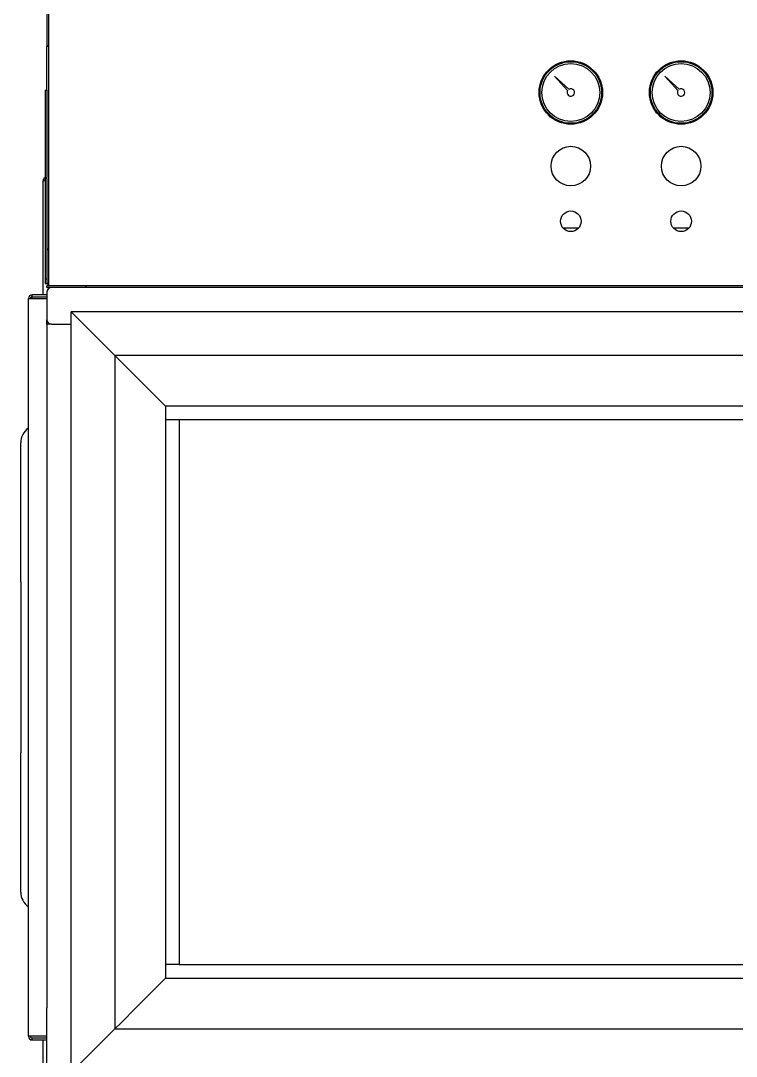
# Model space of a CAD drawing. Header units: millimetres. Extents: x -4653 to 8979, y -13943 to 4840.
# Drawn here: x 628 to 1407, y 2119 to 3245 of the extents above; entities that cross this region are included whole.
import ezdxf

# ---------------------------------------------------------------- set-up
doc = ezdxf.new("R2010")
doc.units = ezdxf.units.MM

# ---------------------------------------------------------------- blocks, each defined once
blk = doc.blocks.new('IND040M63010400E_A_4__52', base_point=(1192.2, 3132))
at = {"color": 7, "linetype": 'Continuous'}
for p, q in [((1209, 3184.2), (1223.3, 3168.5)), ((1224.7, 3170), (1209, 3184.2))]:
    blk.add_line(p, q, dxfattribs=at)
for radius in [34.5, 33.5, 31.5]:
    blk.add_circle((1226.7, 3166.5), radius, dxfattribs=at)
blk.add_arc((1226.7, 3166.5), 4, 149.7254, 120.2746, dxfattribs=at)
blk = doc.blocks.new('IND040M63010400E_A_3__53', base_point=(1312.2, 3132))
at = {"color": 7, "linetype": 'Continuous'}
for p, q in [((1329, 3184.2), (1343.3, 3168.5)), ((1344.7, 3170), (1329, 3184.2))]:
    blk.add_line(p, q, dxfattribs=at)
for radius in [34.5, 33.5, 31.5]:
    blk.add_circle((1346.7, 3166.5), radius, dxfattribs=at)
blk.add_arc((1346.7, 3166.5), 4, 149.7254, 120.2746, dxfattribs=at)
blk = doc.blocks.new('LAMIERA_Fe_SP_1_5_SV_1916x506__119', base_point=(652.7, 1244.5))
at = {"color": 7, "linetype": 'Continuous'}
for p, q in [((656.7, 3072.5), (656.7, 3074.5)), ((652.7, 2946.5), (652.7, 3070.5)), ((654.7, 3070.5), (652.7, 3070.5)), ((652.7, 2094.5), (652.7, 2136.5)), ((652.7, 2092), (652.7, 2092.5)), ((652.7, 1248.5), (652.7, 1254.5)), ((654.7, 1248.5), (652.7, 1248.5)), ((656.7, 1248.5), (654.7, 1248.5))]:
    blk.add_line(p, q, dxfattribs=at)
for centre, radius, start, end in [((656.7, 3070.5), 4, 120, 180), ((656.7, 1248.5), 4, 180, 270), ((656.7, 1248.5), 2, 180, 270)]:
    blk.add_arc(centre, radius, start, end, dxfattribs=at)
blk = doc.blocks.new('RBTESALDA001528_TORRE_Fe_VERN__ABBATT___122', base_point=(652.7, 1209.5))
blk.add_blockref('LAMIERA_Fe_SP_1_5_SV_1916x506__119', (652.7, 1244.5))
blk = doc.blocks.new('FIT_GR_TORRE_DI_ABBATTIMENTO__123', base_point=(652.7, 1209.5))
blk.add_blockref('RBTESALDA001528_TORRE_Fe_VERN__ABBATT___122', (652.7, 1209.5))
blk = doc.blocks.new('p3_1__124', base_point=(2082.7, 2101))
at = {"color": 7, "linetype": 'Continuous'}
for p, q in [((2116.7, 2914.5), (2130.2, 2928)), ((2130.2, 2928), (2130.2, 2101)), ((2082.7, 2880.5), (2116.7, 2914.5)), ((2082.7, 2148.5), (2130.2, 2101))]:
    blk.add_line(p, q, dxfattribs=at)
blk = doc.blocks.new('p6__125', base_point=(2012.7, 2218.5))
at = {"color": 7, "linetype": 'Continuous'}
for p, q in [((2012.7, 2810.5), (2027.7, 2810.5)), ((2012.7, 2218.5), (2012.7, 2810.5)), ((2027.7, 2218.5), (2027.7, 2810.5)), ((2012.7, 2218.5), (2027.7, 2218.5))]:
    blk.add_line(p, q, dxfattribs=at)
blk = doc.blocks.new('p5__126', base_point=(785.7, 2203.5))
at = {"color": 7, "linetype": 'Continuous'}
for p, q in [((785.7, 2218.5), (785.7, 2203.5)), ((800.7, 2218.5), (785.7, 2218.5)), ((800.7, 2218.5), (2012.7, 2218.5)), ((2012.7, 2218.5), (2027.7, 2218.5)), ((2027.7, 2203.5), (2027.7, 2218.5)), ((785.7, 2203.5), (2027.7, 2203.5))]:
    blk.add_line(p, q, dxfattribs=at)
blk = doc.blocks.new('p5_1__127', base_point=(785.7, 2810.5))
at = {"color": 7, "linetype": 'Continuous'}
for p, q in [((785.7, 2825.5), (785.7, 2810.5)), ((2027.7, 2825.5), (785.7, 2825.5)), ((2027.7, 2810.5), (2027.7, 2825.5)), ((800.7, 2810.5), (785.7, 2810.5)), ((2012.7, 2810.5), (800.7, 2810.5)), ((2012.7, 2810.5), (2027.7, 2810.5))]:
    blk.add_line(p, q, dxfattribs=at)
blk = doc.blocks.new('p6_1__128', base_point=(785.7, 2218.5))
at = {"color": 7, "linetype": 'Continuous'}
for p, q in [((800.7, 2810.5), (785.7, 2810.5)), ((785.7, 2810.5), (785.7, 2218.5)), ((800.7, 2810.5), (800.7, 2218.5)), ((800.7, 2218.5), (785.7, 2218.5))]:
    blk.add_line(p, q, dxfattribs=at)
blk = doc.blocks.new('p3__129', base_point=(683.2, 2101))
at = {"color": 7, "linetype": 'Continuous'}
for p, q in [((696.7, 2914.5), (683.2, 2928)), ((683.2, 2101), (683.2, 2928)), ((730.7, 2880.5), (696.7, 2914.5)), ((730.7, 2148.5), (683.2, 2101))]:
    blk.add_line(p, q, dxfattribs=at)
blk = doc.blocks.new('p4_1__130', base_point=(683.2, 2101))
at = {"color": 7, "linetype": 'Continuous'}
for p, q in [((730.7, 2148.5), (683.2, 2101)), ((2082.7, 2148.5), (2130.2, 2101)), ((683.2, 2101), (2130.2, 2101))]:
    blk.add_line(p, q, dxfattribs=at)
blk = doc.blocks.new('p2__131', base_point=(2027.7, 2148.5))
at = {"color": 7, "linetype": 'Continuous'}
for p, q in [((2060.2, 2858), (2075.2, 2873)), ((2075.2, 2873), (2082.7, 2880.5)), ((2082.7, 2148.5), (2082.7, 2880.5)), ((2027.7, 2825.5), (2060.2, 2858)), ((2027.7, 2810.5), (2027.7, 2825.5)), ((2027.7, 2218.5), (2027.7, 2810.5)), ((2027.7, 2203.5), (2027.7, 2218.5)), ((2027.7, 2203.5), (2060.2, 2171)), ((2060.2, 2171), (2075.2, 2156)), ((2075.2, 2156), (2082.7, 2148.5))]:
    blk.add_line(p, q, dxfattribs=at)
blk = doc.blocks.new('p2_1__132', base_point=(730.7, 2148.5))
at = {"color": 7, "linetype": 'Continuous'}
for p, q in [((730.7, 2880.5), (730.7, 2148.5)), ((738.2, 2873), (730.7, 2880.5)), ((753.2, 2858), (738.2, 2873)), ((785.7, 2825.5), (753.2, 2858)), ((785.7, 2825.5), (785.7, 2810.5)), ((785.7, 2810.5), (785.7, 2218.5)), ((785.7, 2218.5), (785.7, 2203.5)), ((785.7, 2203.5), (753.2, 2171)), ((753.2, 2171), (738.2, 2156)), ((738.2, 2156), (730.7, 2148.5))]:
    blk.add_line(p, q, dxfattribs=at)
blk = doc.blocks.new('p1_1__133', base_point=(730.7, 2148.5))
at = {"color": 7, "linetype": 'Continuous'}
for p, q in [((785.7, 2203.5), (753.2, 2171)), ((785.7, 2203.5), (2027.7, 2203.5)), ((2027.7, 2203.5), (2060.2, 2171)), ((753.2, 2171), (738.2, 2156)), ((2060.2, 2171), (2075.2, 2156)), ((738.2, 2156), (730.7, 2148.5)), ((2075.2, 2156), (2082.7, 2148.5)), ((730.7, 2148.5), (2082.7, 2148.5))]:
    blk.add_line(p, q, dxfattribs=at)
blk = doc.blocks.new('p1__134', base_point=(730.7, 2825.5))
at = {"color": 7, "linetype": 'Continuous'}
for p, q in [((2082.7, 2880.5), (730.7, 2880.5)), ((738.2, 2873), (730.7, 2880.5)), ((753.2, 2858), (738.2, 2873)), ((2060.2, 2858), (2075.2, 2873)), ((2075.2, 2873), (2082.7, 2880.5)), ((785.7, 2825.5), (753.2, 2858)), ((2027.7, 2825.5), (2060.2, 2858)), ((2027.7, 2825.5), (785.7, 2825.5))]:
    blk.add_line(p, q, dxfattribs=at)
blk = doc.blocks.new('TELAIO_PORTAVETRO__135', base_point=(730.7, 2148.5))
for name, p in [('p2_1__132', (730.7, 2148.5)), ('p1__134', (730.7, 2825.5)), ('p2__131', (2027.7, 2148.5)), ('p1_1__133', (730.7, 2148.5))]:
    blk.add_blockref(name, p)
blk = doc.blocks.new('p4__136', base_point=(683.2, 2880.5))
at = {"color": 7, "linetype": 'Continuous'}
for p, q in [((2130.2, 2928), (683.2, 2928)), ((696.7, 2914.5), (683.2, 2928)), ((2116.7, 2914.5), (2130.2, 2928)), ((730.7, 2880.5), (696.7, 2914.5)), ((2082.7, 2880.5), (2116.7, 2914.5))]:
    blk.add_line(p, q, dxfattribs=at)
blk = doc.blocks.new('RBTEMECCA000062_PORTELLO_FRONT__ALLUM_-VETRO__137', base_point=(683.2, 2101))
for name, p in [('p3__129', (683.2, 2101)), ('p4__136', (683.2, 2880.5)), ('p3_1__124', (2082.7, 2101)), ('TELAIO_PORTAVETRO__135', (730.7, 2148.5)), ('p5_1__127', (785.7, 2810.5)), ('p6_1__128', (785.7, 2218.5)), ('p6__125', (2012.7, 2218.5)), ('p5__126', (785.7, 2203.5)), ('p4_1__130', (683.2, 2101))]:
    blk.add_blockref(name, p)
blk = doc.blocks.new('GUARNIZIONE__146', base_point=(628.2, 2281.5))
at = {"color": 7, "linetype": 'Continuous'}
for p, q in [((636.5, 2801.5), (636.5, 2634.5)), ((628.2, 2634.5), (628.2, 2785.8)), ((628.2, 2634.5), (628.2, 2448.5)), ((636.5, 2634.5), (636.5, 2448.5)), ((628.2, 2297.2), (628.2, 2448.5)), ((636.5, 2448.5), (636.5, 2281.5))]:
    blk.add_line(p, q, dxfattribs=at)
for centre, start, end in [((647.2, 2785.8), 124.4967, 180), ((647.2, 2297.2), 180, 235.5033)]:
    blk.add_arc(centre, 19, start, end, dxfattribs=at)
blk = doc.blocks.new('MNTVETRI000041_A__147', base_point=(628.2, 2281.5))
blk.add_blockref('GUARNIZIONE__146', (628.2, 2281.5))
blk = doc.blocks.new('LAMIERA_Fe_Sp_2_SV_843x1075__150', base_point=(636.7, 2136.5))
at = {"color": 7, "linetype": 'Continuous'}
for p, q in [((636.7, 2942.5), (638.7, 2942.5)), ((636.7, 2140.5), (636.7, 2942.5)), ((638.7, 2942.5), (640.7, 2942.5)), ((656.7, 2946.5), (640.7, 2946.5)), ((640.7, 2944.5), (640.7, 2946.5)), ((640.7, 2944.5), (656.7, 2944.5)), ((640.7, 2942.5), (640.7, 2944.5)), ((640.7, 2942.5), (656.7, 2942.5)), ((656.7, 2916.7), (656.7, 2919.5)), ((656.7, 2914.5), (656.7, 2916.7)), ((657.7, 2916.5), (656.7, 2916.5)), ((658.7, 2915.5), (658.7, 2914.5)), ((638.7, 2140.5), (636.7, 2140.5)), ((640.7, 2140.5), (638.7, 2140.5)), ((656.7, 2140.5), (640.7, 2140.5)), ((640.7, 2136.5), (640.7, 2138.5)), ((656.7, 2138.5), (640.7, 2138.5)), ((640.7, 2136.5), (656.7, 2136.5))]:
    blk.add_line(p, q, dxfattribs=at)
for centre, radius, start, end in [((640.7, 2942.5), 4, 90, 180), ((640.7, 2942.5), 2, 90, 180), ((640.7, 2140.5), 4, 180, 270), ((640.7, 2140.5), 2, 180, 270)]:
    blk.add_arc(centre, radius, start, end, dxfattribs=at)
blk = doc.blocks.new('CARTER_LATERALE_DX_CON_FORO_VETRO_FISSO__151', base_point=(636.7, 2136.5))
blk.add_blockref('LAMIERA_Fe_Sp_2_SV_843x1075__150', (636.7, 2136.5))
blk = doc.blocks.new('TUB_RE_Fe_40x40x3_L1550___160', base_point=(656.7, 2914.5))
at = {"color": 7, "linetype": 'Continuous'}
for p, q in [((656.7, 2949.5), (656.7, 2946.5)), ((656.7, 2946.5), (656.7, 2944.5)), ((656.7, 2944.5), (656.7, 2942.5)), ((656.7, 2942.5), (656.7, 2919.5))]:
    blk.add_line(p, q, dxfattribs=at)
for centre, start, end in [((661.7, 2949.5), 90, 180), ((661.7, 2919.5), 180, 270)]:
    blk.add_arc(centre, 5, start, end, dxfattribs=at)
blk = doc.blocks.new('TUB_RE_Fe_40x40x3_L898_1__163', base_point=(656.7, 2056.5))
at = {"color": 7, "linetype": 'Continuous'}
for p, q in [((656.7, 2914.5), (656.7, 2909.5)), ((661.7, 2914.5), (656.7, 2914.5)), ((656.7, 2909.5), (656.7, 2876.3)), ((661.7, 2914.5), (666.1, 2914.5)), ((666.1, 2914.5), (683.2, 2914.5)), ((656.7, 2876.3), (656.7, 2831.7)), ((656.7, 2831.7), (656.7, 2231.3)), ((656.7, 2231.3), (656.7, 2179.5)), ((656.7, 2179.5), (656.7, 2171.5)), ((656.7, 2140.5), (656.7, 2171.5)), ((656.7, 2138.5), (656.7, 2140.5)), ((656.7, 2136.5), (656.7, 2138.5)), ((656.7, 2094.5), (656.7, 2136.5)), ((656.7, 2092.5), (656.7, 2094.5)), ((656.7, 2092), (656.7, 2092.5)), ((656.7, 2069.5), (656.7, 2092)), ((656.7, 2069.4), (656.7, 2069.5)), ((656.7, 2067.4), (656.7, 2069.4)), ((656.7, 2065.5), (656.7, 2067.4)), ((656.7, 2063), (656.7, 2065.5)), ((656.7, 2061.9), (656.7, 2063)), ((656.7, 2061.5), (656.7, 2061.9)), ((656.7, 2061.5), (656.7, 2056.5)), ((661.7, 2056.5), (656.7, 2056.5)), ((666.7, 2056.5), (661.7, 2056.5))]:
    blk.add_line(p, q, dxfattribs=at)
blk = doc.blocks.new('TUB_RE_Fe_40x40x3_L_1500__165', base_point=(656.7, 2914.5))
at = {"color": 7, "linetype": 'Continuous'}
for p, q in [((666.1, 2954.5), (661.7, 2954.5)), ((691.7, 2954.5), (666.1, 2954.5)), ((699.2, 2954.5), (691.7, 2954.5)), ((656.7, 2949.5), (656.7, 2946.5)), ((656.7, 2946.5), (656.7, 2944.5)), ((656.7, 2944.5), (656.7, 2942.5)), ((656.7, 2942.5), (656.7, 2919.5))]:
    blk.add_line(p, q, dxfattribs=at)
for centre, start, end in [((661.7, 2949.5), 90, 180), ((661.7, 2919.5), 180, 270)]:
    blk.add_arc(centre, 5, start, end, dxfattribs=at)
blk = doc.blocks.new('TELAIO_CABINA_DI_SPRUZZATURA_GS4_110051_MAURI__166', base_point=(656.7, 1244.5))
for name, p in [('TUB_RE_Fe_40x40x3_L1550___160', (656.7, 2914.5)), ('TUB_RE_Fe_40x40x3_L_1500__165', (656.7, 2914.5)), ('TUB_RE_Fe_40x40x3_L898_1__163', (656.7, 2056.5))]:
    blk.add_blockref(name, p)
blk = doc.blocks.new('LAMIERA_Fe_Sp_2_SV_1200x230__168', base_point=(1217.9, 3019.5))
at = {"color": 7, "linetype": 'Continuous'}
for p, q in [((1217.9, 3019.5), (1235.5, 3019.5)), ((1337.9, 3019.5), (1355.5, 3019.5)), ((1457.9, 3019.5), (1475.5, 3019.5)), ((1577.9, 3019.5), (1595.5, 3019.5))]:
    blk.add_line(p, q, dxfattribs=at)
blk = doc.blocks.new('LAMIERA_Fe_Sp_2_SV_174x84___169', base_point=(654.7, 2959))
at = {"color": 7, "linetype": 'Continuous'}
for p, q in [((656.7, 3072.5), (656.7, 3074.5)), ((654.7, 2964), (654.7, 2959)), ((654.7, 2959), (656.7, 2959)), ((656.7, 2960.5), (656.7, 2959))]:
    blk.add_line(p, q, dxfattribs=at)
blk = doc.blocks.new('LAMIERA_Fe_Fe_Sp_2_Sv_205x200_FORATO__170', base_point=(654.7, 2964))
at = {"color": 7, "linetype": 'Continuous'}
for p, q in [((654.7, 3169), (656.7, 3169)), ((654.7, 3169), (654.7, 3070.5)), ((656.7, 3072.5), (656.7, 3074.5)), ((654.7, 3070.5), (654.7, 2964)), ((654.7, 2964), (656.7, 2964))]:
    blk.add_line(p, q, dxfattribs=at)
blk = doc.blocks.new('LAMIERA_Fe_Sp_2_SV_1572x428_SX__171', base_point=(656.7, 2957))
at = {"color": 7, "linetype": 'Continuous'}
for p, q in [((658.7, 3256.5), (656.7, 3256.5)), ((656.7, 3256.5), (656.7, 3217.5)), ((656.7, 3217.5), (658.7, 3217.5)), ((656.7, 3217.5), (656.7, 3216.5)), ((658.7, 3216.5), (656.7, 3216.5)), ((656.7, 3169), (656.7, 3216.5)), ((656.7, 3169), (656.7, 3079)), ((656.7, 3079), (656.7, 3074.5)), ((656.7, 3072.5), (656.7, 3074.5)), ((656.7, 3072.5), (656.7, 3070.5)), ((656.7, 3070.5), (656.7, 2996.5)), ((656.7, 2996.5), (656.7, 2995.5)), ((656.7, 2996.5), (658.7, 2996.5)), ((656.7, 2995.5), (656.7, 2964)), ((658.7, 2995.5), (656.7, 2995.5)), ((656.7, 2964), (656.7, 2960.5))]:
    blk.add_line(p, q, dxfattribs=at)
blk.add_arc((660.7, 2960.5), 4, 180, 240, dxfattribs=at)
blk = doc.blocks.new('LAMIERA_Fe_Sp_2_SV_1496x300__173', base_point=(658.7, 2956.5))
at = {"color": 7, "linetype": 'Continuous'}
for p, q in [((658.7, 3220), (658.7, 3252.5)), ((658.7, 3217.5), (658.7, 3220)), ((658.7, 3216.5), (658.7, 3217.5)), ((658.7, 2996.5), (658.7, 3216.5)), ((658.7, 2995.5), (658.7, 2996.5)), ((658.7, 2960.5), (658.7, 2995.5)), ((658.7, 2956.5), (658.7, 2960.5)), ((660.7, 2956.5), (658.7, 2956.5)), ((666.7, 2956.5), (660.7, 2956.5)), ((671.1, 2956.5), (666.7, 2956.5)), ((692.3, 2956.5), (671.1, 2956.5)), ((697.2, 2956.5), (692.3, 2956.5)), ((699.2, 2956.5), (697.2, 2956.5)), ((701.7, 2956.5), (699.2, 2956.5)), ((705.2, 2956.5), (701.7, 2956.5)), ((705.7, 2956.5), (705.2, 2956.5)), ((2107.7, 2956.5), (705.7, 2956.5))]:
    blk.add_line(p, q, dxfattribs=at)
for centre, radius in [((1226.7, 3086.5), 21.5), ((1346.7, 3086.5), 21.5), ((1226.7, 3026.5), 11.2), ((1346.7, 3026.5), 11.2)]:
    blk.add_circle(centre, radius, dxfattribs=at)
blk = doc.blocks.new('CASSONE_DISTANZIALE_MANDATA_ARIA__174', base_point=(654.7, 2956.5))
for name, p in [('LAMIERA_Fe_Sp_2_SV_1572x428_SX__171', (656.7, 2957)), ('LAMIERA_Fe_Sp_2_SV_1496x300__173', (658.7, 2956.5)), ('LAMIERA_Fe_Fe_Sp_2_Sv_205x200_FORATO__170', (654.7, 2964)), ('LAMIERA_Fe_Sp_2_SV_174x84___169', (654.7, 2959)), ('LAMIERA_Fe_Sp_2_SV_1200x230__168', (1217.9, 3019.5))]:
    blk.add_blockref(name, p)
blk = doc.blocks.new('LAMIERA_Fe_Sp_2_SV_1465x1570_1_1__175', base_point=(656.7, 2954.5))
at = {"color": 7, "linetype": 'Continuous'}
for p, q in [((656.7, 2954.5), (656.7, 2956.5)), ((658.7, 2956.5), (656.7, 2956.5)), ((661.7, 2954.5), (656.7, 2954.5))]:
    blk.add_line(p, q, dxfattribs=at)
blk.add_arc((697.2, 2952.5), 4, 60, 90, dxfattribs=at)
blk = doc.blocks.new('LAMIERA_Fe_Sp_2_SV_79x1455__176', base_point=(699.2, 2954.5))
at = {"color": 7, "linetype": 'Continuous'}
for p, q in [((701.7, 2956.5), (699.2, 2956.5)), ((699.2, 2956.5), (699.2, 2954.5)), ((2114.2, 2954.5), (699.2, 2954.5)), ((705.2, 2956.5), (701.7, 2956.5)), ((705.7, 2956.5), (705.2, 2956.5)), ((2107.7, 2956.5), (705.7, 2956.5)), ((2111.7, 2956.5), (2107.7, 2956.5)), ((2114.2, 2956.5), (2111.7, 2956.5)), ((2114.2, 2956.5), (2114.2, 2954.5))]:
    blk.add_line(p, q, dxfattribs=at)
blk = doc.blocks.new('PANNELLO_DISTRIBUZIONE_FILTRAZIONE_ARIA__177', base_point=(656.7, 2954.5))
for name, p in [('LAMIERA_Fe_Sp_2_SV_1465x1570_1_1__175', (656.7, 2954.5)), ('LAMIERA_Fe_Sp_2_SV_79x1455__176', (699.2, 2954.5))]:
    blk.add_blockref(name, p)
blk = doc.blocks.new('ASSIEME_CABINA_GS4_SINT_DX__180', base_point=(628.2, 1224.5))
for name, p in [('CASSONE_DISTANZIALE_MANDATA_ARIA__174', (654.7, 2956.5)), ('PANNELLO_DISTRIBUZIONE_FILTRAZIONE_ARIA__177', (656.7, 2954.5)), ('TELAIO_CABINA_DI_SPRUZZATURA_GS4_110051_MAURI__166', (656.7, 1244.5)), ('CARTER_LATERALE_DX_CON_FORO_VETRO_FISSO__151', (636.7, 2136.5)), ('MNTVETRI000041_A__147', (628.2, 2281.5))]:
    blk.add_blockref(name, p)
blk = doc.blocks.new('FIT_GR_CABINA_GS4_SINT_SX_130047_MAURI__181', base_point=(628.2, 1224.5))
for name, p in [('ASSIEME_CABINA_GS4_SINT_DX__180', (628.2, 1224.5)), ('RBTEMECCA000062_PORTELLO_FRONT__ALLUM_-VETRO__137', (683.2, 2101))]:
    blk.add_blockref(name, p)
blk = doc.blocks.new('LEGMCS000183-4_18U11B_GS4_SYNTECH_DX_1__182', base_point=(-73.7, 1132))
for name, p in [('FIT_GR_TORRE_DI_ABBATTIMENTO__123', (652.7, 1209.5)), ('FIT_GR_CABINA_GS4_SINT_SX_130047_MAURI__181', (628.2, 1224.5)), ('IND040M63010400E_A_4__52', (1192.2, 3132)), ('IND040M63010400E_A_3__53', (1312.2, 3132))]:
    blk.add_blockref(name, p)
blk = doc.blocks.new('Anteriore2', base_point=(1648.9, 1206))
blk.add_blockref('LEGMCS000183-4_18U11B_GS4_SYNTECH_DX_1__182', (-73.7, 1132))

msp = doc.modelspace()

# ---------------------------------------------------------------- block references
msp.add_blockref('Anteriore2', (1648.9, 1206))

doc.saveas('drawing.dxf')
